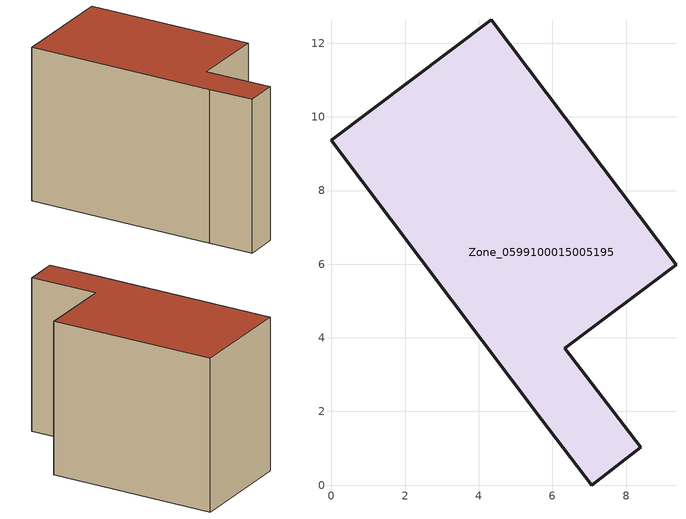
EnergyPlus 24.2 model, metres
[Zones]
Zone_0599100015005195
 floor ground (C_G): 7.07,0 5.71,1.78 0,9.36 4.34,12.63 9.36,5.98 6.33,3.71 8.39,1.02 z4.48
 wall outside (C_F): 5.71,1.78 7.07,0 8.39,1.02 6.33,3.71 9.36,5.98 4.34,12.63 0,9.36 5.71,1.78 z4.48:12.19
 roof outside (C_R): 8.39,1.02 6.33,3.71 9.36,5.98 4.34,12.63 0,9.36 5.71,1.78 7.07,0 z12.19
[BUILDING]
Pand.0599100015005195: North Axis=0; Terrain=City; Loads Convergence Tolerance Value=0.04; Temperature Convergence Tolerance Value=0.4; Solar Distribution=FullExterior; Maximum Number of Warmup Days=25; Minimum Number of Warmup Days=1
[Site:Location]
Rotterdam.The.Hague.AP_ZH_NLD Design_Conditions: Latitude=51.96; Longitude=4.45; Time Zone=1; Elevation=-4.5
[SITE:GROUNDTEMPERATURE:BUILDINGSURFACE]
18, 18, 18, 18, 18, 18, 18, 18, 18, 18, 18, 18
[MATERIAL] Thermal Absorptance=0.9; Solar Absorptance=0.7; Visible Absorptance=0.7
Name | Roughness | Thickness | Conductivity | Density | Specific Heat
G.TI.1975-1991 | MediumSmooth | 0.15 | 0.288461 | 540 | 1210
F.TI.1975-1991 | Rough | 0.3 | 0.230769 | 1920 | 840
R.TI.1975-1991 | MediumRough | 0.2 | 0.153846 | 1500 | 1000
[CONSTRUCTION]
C_G: G.TI.1975-1991
C_F: F.TI.1975-1991
C_R: R.TI.1975-1991
[ZONE]
Zone_0599100015005195: Type=1; Multiplier=1; Ceiling Height=Autocalculate; Volume=Autocalculate; Floor Area=autocalculate; Part of Total Floor Area=Yes
[ZONEINFILTRATION:DESIGNFLOWRATE]
Infil_Zone_0599100015005195: Zone or ZoneList or Space or SpaceList=Zone_0599100015005195; Schedule=AlwaysOn; Design Flow Rate Calculation Method=Flow/Area; Flow Rate per Floor Area=0.003; Constant Term Coefficient=1; Temperature Term Coefficient=0; Velocity Term Coefficient=0; Velocity Squared Term Coefficient=0
[HVACTEMPLATE:ZONE:IDEALLOADSAIRSYSTEM]
Zone_0599100015005195: Maximum Heating Supply Air Temperature=50; Minimum Cooling Supply Air Temperature=13; Maximum Heating Supply Air Humidity Ratio=0.0156; Minimum Cooling Supply Air Humidity Ratio=0.0077; Heating Limit=NoLimit; Cooling Limit=NoLimit; Dehumidification Control Type=ConstantSensibleHeatRatio; Cooling Sensible Heat Ratio=0.7; Dehumidification Setpoint=60; Humidification Control Type=None; Humidification Setpoint=30; Outdoor Air Method=None; Outdoor Air Flow Rate per Person=0.00944; Outdoor Air Flow Rate per Zone Floor Area=0; Outdoor Air Flow Rate per Zone=0; Demand Controlled Ventilation Type=None; Outdoor Air Economizer Type=NoEconomizer; Heat Recovery Type=None; Sensible Heat Recovery Effectiveness=0.7; Latent Heat Recovery Effectiveness=0.65
[ZONECONTROL:THERMOSTAT]
ThermostatControl_Zone_0599100015005195: Zone or ZoneList=Zone_0599100015005195; Control Type Schedule=DualSetpointControlType; Control 1=Thermostat_Zone_0599100015005195; Temperature Difference Between Cutout And Setpoint=0
[THERMOSTATSETPOINT:DUALSETPOINT]
Thermostat_Zone_0599100015005195: Heating Setpoint Temperature Schedule=HeatingSetpoint_Zone_0599100015005195; Cooling Setpoint Temperature Schedule=CoolingSetpoint_Zone_0599100015005195
[SCHEDULE:COMPACT]
HeatingSetpoint_Zone_0599100015005195: Through: 12/31, For: AllDays, Until: 24:00, 21
CoolingSetpoint_Zone_0599100015005195: Through: 12/31, For: AllDays, Until: 24:00, 24
DualSetpointControlType: Through: 12/31, For: AllDays, Until: 24:00, 4
AlwaysOn: Through: 12/31, For: AllDays, Until: 24:00, 1
